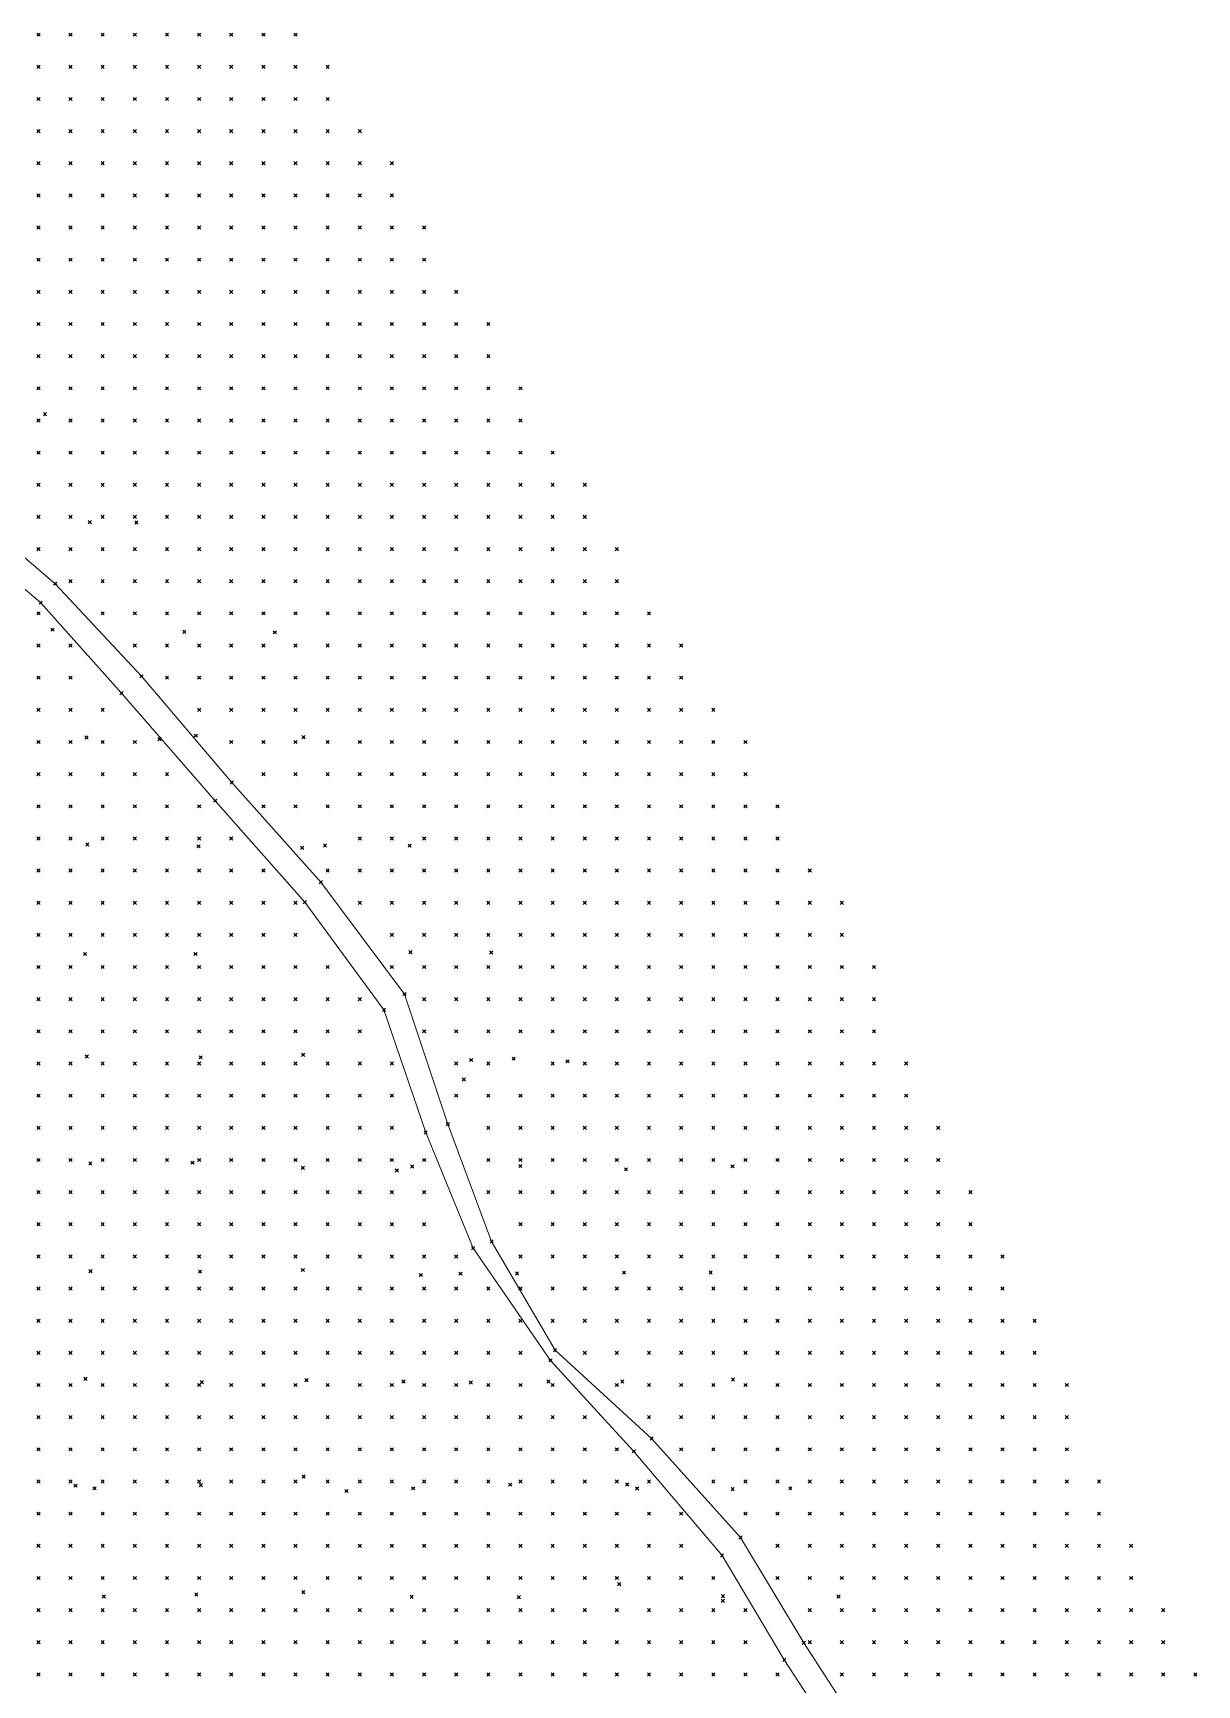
# Model space of a CAD drawing. Header units: metres. Extents: x 441556 to 446409, y 432338 to 461058.
# Drawn here: x 445937.3 to 446046, y 438901.8 to 439055.9 of the extents above; entities that cross this region are included whole.
import ezdxf

# ---------------------------------------------------------------- set-up
doc = ezdxf.new("R2010")
doc.units = ezdxf.units.M
doc.header["$MEASUREMENT"] = 0
doc.header["$PDMODE"] = 35
doc.header["$PDSIZE"] = 0.15
for name, color, linetype, lineweight in [('DTM-BRE-RevN_GRP_DRUM PAMANT', 2, 'Continuous', 0), ('DTM-BRE-RevN_GRP_DRUM PIATRA', 2, 'Continuous', 0), ('DTM-NOK-RevN_LIDAR_co_lidar', 91, 'Continuous', 0), ('DTM-NOK-RevN_RTK', 32, 'Continuous', 0)]:
    doc.layers.add(name, color=color, linetype=linetype, lineweight=lineweight)

msp = doc.modelspace()

# ---------------------------------------------------------------- linework, layer by layer
at = {"layer": 'DTM-BRE-RevN_GRP_DRUM PAMANT'}
for p, q in [((445929.163, 439010.362, 330.251), (445938.054, 439002.802, 330.981)), ((445938.054, 439002.802, 330.981), (445945.599, 438994.353, 332.348)), ((445945.599, 438994.353, 332.348), (445954.344, 438984.327, 333.714)), ((445954.344, 438984.327, 333.714), (445962.711, 438974.865, 334.412)), ((445962.711, 438974.865, 334.412), (445970.097, 438964.819, 334.899)), ((445970.097, 438964.819, 334.899), (445973.991, 438953.377, 336.101)), ((445973.991, 438953.377, 336.101), (445978.427, 438942.581, 337.56)), ((445978.427, 438942.581, 337.56), (445985.633, 438932.118, 338.763)), ((445985.633, 438932.118, 338.763), (445993.411, 438923.626, 339.85)), ((445993.411, 438923.626, 339.85), (446001.646, 438913.917, 341.263)), ((446001.646, 438913.917, 341.263), (446007.463, 438904.178, 342.673)), ((446007.463, 438904.178, 342.673), (446014.546, 438893.347, 344.209))]:
    msp.add_line(p, q, dxfattribs=at)
at = {"layer": 'DTM-BRE-RevN_GRP_DRUM PIATRA'}
for p, q in [((445939.417, 439004.57, 331.053), (445930.172, 439012.451, 330.234)), ((445947.465, 438995.927, 332.564), (445939.417, 439004.57, 331.053)), ((445955.89, 438986.032, 333.787), (445947.465, 438995.927, 332.564)), ((445964.213, 438976.725, 334.618), (445955.89, 438986.032, 333.787)), ((445972.02, 438966.29, 335.037), (445964.213, 438976.725, 334.618)), ((445976.059, 438954.158, 336.09), (445972.02, 438966.29, 335.037)), ((445980.148, 438943.198, 337.67), (445976.059, 438954.158, 336.09)), ((445986.06, 438933.058, 338.979), (445980.148, 438943.198, 337.67)), ((445995.076, 438924.834, 339.872), (445986.06, 438933.058, 338.979)), ((446003.382, 438915.587, 341.248), (445995.076, 438924.834, 339.872)), ((446009.286, 438905.769, 342.631), (446003.382, 438915.587, 341.248)), ((446016.272, 438894.999, 344.352), (446009.286, 438905.769, 342.631))]:
    msp.add_line(p, q, dxfattribs=at)
at = {"layer": 'DTM-NOK-RevN_LIDAR_co_lidar'}
for p in [(445937.848, 439055.787, 350.677), (445940.847, 439055.787, 350.52), (445943.847, 439055.787, 353.602), (445946.846, 439055.787, 356.461), (445949.845, 439055.787, 357.844), (445952.845, 439055.787, 359.184), (445955.844, 439055.787, 361.098), (445958.844, 439055.787, 364.549), (445961.843, 439055.787, 368.877), (445937.848, 439052.788, 349.318), (445940.847, 439052.788, 350.493), (445943.847, 439052.788, 352.332), (445946.846, 439052.788, 354.223), (445949.845, 439052.788, 356.071), (445952.845, 439052.788, 357.46), (445955.844, 439052.788, 359.592), (445958.844, 439052.788, 361.926), (445961.843, 439052.788, 364.536), (445964.842, 439052.788, 371.621), (445937.848, 439049.789, 346.25), (445940.847, 439049.789, 349.673), (445943.847, 439049.789, 351.783), (445946.846, 439049.789, 352.831), (445949.845, 439049.789, 353.648), (445952.845, 439049.789, 354.74), (445955.844, 439049.789, 356.399), (445958.844, 439049.789, 357.853), (445961.843, 439049.789, 358.088), (445964.842, 439049.789, 364.149), (445937.848, 439046.789, 341.417), (445940.847, 439046.789, 344.239), (445943.847, 439046.789, 347.254), (445946.846, 439046.789, 350.84), (445949.845, 439046.789, 351.144), (445952.845, 439046.789, 354.007), (445955.844, 439046.789, 356.633), (445958.844, 439046.789, 355.737), (445961.843, 439046.789, 354.859), (445964.842, 439046.789, 360.363), (445967.842, 439046.789, 371.213), (445937.848, 439043.79, 340.275), (445940.847, 439043.79, 340.757), (445943.847, 439043.79, 341.68), (445946.846, 439043.79, 345.167), (445949.845, 439043.79, 346.862), (445952.845, 439043.79, 350.734), (445955.844, 439043.79, 352.413), (445958.844, 439043.79, 352.436), (445961.843, 439043.79, 353.152), (445964.842, 439043.79, 358.786), (445967.842, 439043.79, 368.622), (445970.841, 439043.79, 369.802), (445937.848, 439040.791, 339.925), (445940.847, 439040.791, 339.783), (445943.847, 439040.791, 339.8), (445946.846, 439040.791, 341.174), (445949.845, 439040.791, 342.316), (445952.845, 439040.791, 345.463), (445955.844, 439040.791, 346.385), (445958.844, 439040.791, 348.609), (445961.843, 439040.791, 349.261), (445964.842, 439040.791, 353.96), (445967.842, 439040.791, 360.673), (445970.841, 439040.791, 363.043), (445937.848, 439037.791, 339.941), (445940.847, 439037.791, 339.53), (445943.847, 439037.791, 339.437), (445946.846, 439037.791, 339.85), (445949.845, 439037.791, 341.279), (445952.845, 439037.791, 344.595), (445955.844, 439037.791, 345.962), (445958.844, 439037.791, 346.557), (445961.843, 439037.791, 348.254), (445964.842, 439037.791, 350.889), (445967.842, 439037.791, 354.604), (445970.841, 439037.791, 361.123), (445973.84, 439037.791, 364.733), (445937.848, 439034.792, 339.285), (445940.847, 439034.792, 339.152), (445943.847, 439034.792, 339.26), (445946.846, 439034.792, 339.732), (445949.845, 439034.792, 340.873), (445952.845, 439034.792, 343.786), (445955.844, 439034.792, 346.67), (445958.844, 439034.792, 349.783), (445961.843, 439034.792, 350.193), (445964.842, 439034.792, 350.69), (445967.842, 439034.792, 352.561), (445970.841, 439034.792, 356.011), (445973.84, 439034.792, 361.21), (445937.848, 439031.792, 338.774), (445940.847, 439031.792, 338.693), (445943.847, 439031.792, 339.158), (445946.846, 439031.792, 339.65), (445949.845, 439031.792, 340.619), (445952.845, 439031.792, 342.618), (445955.844, 439031.792, 346.195), (445958.844, 439031.792, 349.98), (445961.843, 439031.792, 351.603), (445964.842, 439031.792, 351.695), (445967.842, 439031.792, 352.035), (445970.841, 439031.792, 353.925), (445973.84, 439031.792, 356.329), (445976.84, 439031.792, 358.048), (445937.848, 439028.793, 337.677), (445940.847, 439028.793, 338.748), (445943.847, 439028.793, 339.371), (445946.846, 439028.793, 340.091), (445949.845, 439028.793, 340.634), (445952.845, 439028.793, 341.551), (445955.844, 439028.793, 345.023), (445958.844, 439028.793, 348.632), (445961.843, 439028.793, 350.804), (445964.842, 439028.793, 352.019), (445967.842, 439028.793, 353.106), (445970.841, 439028.793, 354.039), (445973.84, 439028.793, 354.897), (445976.84, 439028.793, 356.482), (445979.839, 439028.793, 357.036), (445937.848, 439025.794, 336.21), (445940.847, 439025.794, 337.599), (445943.847, 439025.794, 339.392), (445946.846, 439025.794, 340.412), (445949.845, 439025.794, 341.649), (445952.845, 439025.794, 340.987), (445955.844, 439025.794, 341.737), (445958.844, 439025.794, 344.939), (445961.843, 439025.794, 347.741), (445964.842, 439025.794, 350.656), (445967.842, 439025.794, 353.739), (445970.841, 439025.794, 355.286), (445973.84, 439025.794, 356.23), (445976.84, 439025.794, 356.695), (445979.839, 439025.794, 357.527), (445937.848, 439022.794, 334.835), (445940.847, 439022.794, 336.342), (445943.847, 439022.794, 337.92), (445946.846, 439022.794, 339.571), (445949.845, 439022.794, 340.899), (445952.845, 439022.794, 341.026), (445955.844, 439022.794, 341.195), (445958.844, 439022.794, 342.865), (445961.843, 439022.794, 345.323), (445964.842, 439022.794, 349.66), (445967.842, 439022.794, 354.383), (445970.841, 439022.794, 356.076), (445973.84, 439022.794, 356.745), (445976.84, 439022.794, 357.684), (445979.839, 439022.794, 357.923), (445982.838, 439022.794, 357.603), (445937.848, 439019.795, 333.573), (445940.847, 439019.795, 335.326), (445943.847, 439019.795, 337.182), (445946.846, 439019.795, 338.914), (445949.845, 439019.795, 340.304), (445952.845, 439019.795, 340.823), (445955.844, 439019.795, 341.046), (445958.844, 439019.795, 342.063), (445961.843, 439019.795, 343.728), (445964.842, 439019.795, 348.24), (445967.842, 439019.795, 353.511), (445970.841, 439019.795, 355.761), (445973.84, 439019.795, 356.463), (445976.84, 439019.795, 357.433), (445979.839, 439019.795, 357.698), (445982.838, 439019.795, 357.483), (445937.848, 439016.796, 332.746), (445940.847, 439016.796, 334.244), (445943.847, 439016.796, 336.588), (445946.846, 439016.796, 338.544), (445949.845, 439016.796, 340.045), (445952.845, 439016.796, 340.229), (445955.844, 439016.796, 341.379), (445958.844, 439016.796, 342.146), (445961.843, 439016.796, 343.552), (445964.842, 439016.796, 346.784), (445967.842, 439016.796, 351.794), (445970.841, 439016.796, 355.54), (445973.84, 439016.796, 356.094), (445976.84, 439016.796, 356.56), (445979.839, 439016.796, 357.175), (445982.838, 439016.796, 357.188), (445985.838, 439016.796, 358.243), (445937.848, 439013.796, 331.95), (445940.847, 439013.796, 333.17), (445943.847, 439013.796, 334.884), (445946.846, 439013.796, 337.885), (445949.845, 439013.796, 339.526), (445952.845, 439013.796, 340.05), (445955.844, 439013.796, 342.276), (445958.844, 439013.796, 343.629), (445961.843, 439013.796, 343.307), (445964.842, 439013.796, 346.171), (445967.842, 439013.796, 350.226), (445970.841, 439013.796, 354.157), (445973.84, 439013.796, 355.539), (445976.84, 439013.796, 356.073), (445979.839, 439013.796, 356.863), (445982.838, 439013.796, 356.958), (445985.838, 439013.796, 357.647), (445988.837, 439013.796, 362.183), (445937.848, 439010.797, 331.376), (445940.847, 439010.797, 332.603), (445943.847, 439010.797, 333.89), (445946.846, 439010.797, 336.237), (445949.845, 439010.797, 338.409), (445952.845, 439010.797, 339.834), (445955.844, 439010.797, 341.352), (445958.844, 439010.797, 342.816), (445961.843, 439010.797, 343.624), (445964.842, 439010.797, 345.378), (445967.842, 439010.797, 348.808), (445970.841, 439010.797, 351.387), (445973.84, 439010.797, 353.591), (445976.84, 439010.797, 355.979), (445979.839, 439010.797, 356.953), (445982.838, 439010.797, 356.703), (445985.838, 439010.797, 358.104), (445988.837, 439010.797, 360.854), (445937.848, 439007.797, 330.719), (445940.847, 439007.797, 331.757), (445943.847, 439007.797, 333.037), (445946.846, 439007.797, 334.696), (445949.845, 439007.797, 336.712), (445952.845, 439007.797, 338.896), (445955.844, 439007.797, 340.333), (445958.844, 439007.797, 341.946), (445961.843, 439007.797, 343.969), (445964.842, 439007.797, 345.813), (445967.842, 439007.797, 348.122), (445970.841, 439007.797, 349.403), (445973.84, 439007.797, 351.125), (445976.84, 439007.797, 354.613), (445979.839, 439007.797, 355.862), (445982.838, 439007.797, 356.133), (445985.838, 439007.797, 357.705), (445988.837, 439007.797, 360.801), (445991.837, 439007.797, 363.347), (445940.847, 439004.798, 331.178), (445943.847, 439004.798, 332.431), (445946.846, 439004.798, 333.844), (445949.845, 439004.798, 335.674), (445952.845, 439004.798, 337.737), (445955.844, 439004.798, 339.522), (445958.844, 439004.798, 341.553), (445961.843, 439004.798, 342.908), (445964.842, 439004.798, 345.574), (445967.842, 439004.798, 348.265), (445970.841, 439004.798, 348.906), (445973.84, 439004.798, 350.341), (445976.84, 439004.798, 353.626), (445979.839, 439004.798, 355.493), (445982.838, 439004.798, 355.816), (445985.838, 439004.798, 357.185), (445988.837, 439004.798, 360.244), (445991.837, 439004.798, 363.298), (445937.848, 439001.799, 330.54), (445943.847, 439001.799, 331.777), (445946.846, 439001.799, 333.048), (445949.845, 439001.799, 334.841), (445952.845, 439001.799, 336.537), (445955.844, 439001.799, 338.46), (445958.844, 439001.799, 340.418), (445961.843, 439001.799, 341.862), (445964.842, 439001.799, 343.837), (445967.842, 439001.799, 346.365), (445970.841, 439001.799, 347.473), (445973.84, 439001.799, 348.9), (445976.84, 439001.799, 353.344), (445979.839, 439001.799, 354.969), (445982.838, 439001.799, 355.027), (445985.838, 439001.799, 356.017), (445988.837, 439001.799, 359.322), (445991.837, 439001.799, 362.111), (445994.836, 439001.799, 364.451), (445937.848, 438998.799, 330.116), (445940.847, 438998.799, 330.716), (445946.846, 438998.799, 332.34), (445949.845, 438998.799, 334.113), (445952.845, 438998.799, 335.921), (445955.844, 438998.799, 337.537), (445958.844, 438998.799, 339.324), (445961.843, 438998.799, 341.22), (445964.842, 438998.799, 342.942), (445967.842, 438998.799, 344.205), (445970.841, 438998.799, 345.58), (445973.84, 438998.799, 346.246), (445976.84, 438998.799, 350.569), (445979.839, 438998.799, 353.399), (445982.838, 438998.799, 354.377), (445985.838, 438998.799, 355.889), (445988.837, 438998.799, 358.153), (445991.837, 438998.799, 360.913), (445994.836, 438998.799, 362.86), (445997.835, 438998.799, 364.802), (445937.848, 438995.8, 329.529), (445940.847, 438995.8, 330.228), (445949.845, 438995.8, 333.262), (445952.845, 438995.8, 335.229), (445955.844, 438995.8, 336.571), (445958.844, 438995.8, 338.21), (445961.843, 438995.8, 339.954), (445964.842, 438995.8, 341.605), (445967.842, 438995.8, 343.285), (445970.841, 438995.8, 345.178), (445973.84, 438995.8, 345.722), (445976.84, 438995.8, 347.563), (445979.839, 438995.8, 351.022), (445982.838, 438995.8, 354.061), (445985.838, 438995.8, 354.925), (445988.837, 438995.8, 356.816), (445991.837, 438995.8, 359.439), (445994.836, 438995.8, 361.822), (445997.835, 438995.8, 364.31), (445937.848, 438992.801, 329.42), (445940.847, 438992.801, 330.12), (445943.847, 438992.801, 331.064), (445952.845, 438992.801, 333.798), (445955.844, 438992.801, 335.376), (445958.844, 438992.801, 337.081), (445961.843, 438992.801, 338.704), (445964.842, 438992.801, 340.278), (445967.842, 438992.801, 342.512), (445970.841, 438992.801, 344.148), (445973.84, 438992.801, 345.391), (445976.84, 438992.801, 347.796), (445979.839, 438992.801, 348.926), (445982.838, 438992.801, 351.746), (445985.838, 438992.801, 353.351), (445988.837, 438992.801, 355.845), (445991.837, 438992.801, 358.532), (445994.836, 438992.801, 361.215), (445997.835, 438992.801, 363.35), (446000.835, 438992.801, 366.733), (445937.848, 438989.801, 329.5), (445940.847, 438989.801, 329.984), (445943.847, 438989.801, 330.558), (445946.846, 438989.801, 331.242), (445955.844, 438989.801, 334.504), (445958.844, 438989.801, 336.098), (445961.843, 438989.801, 337.673), (445964.842, 438989.801, 339.045), (445967.842, 438989.801, 340.797), (445970.841, 438989.801, 342.271), (445973.84, 438989.801, 344.396), (445976.84, 438989.801, 346.706), (445979.839, 438989.801, 347.994), (445982.838, 438989.801, 350.674), (445985.838, 438989.801, 352.492), (445988.837, 438989.801, 354.888), (445991.837, 438989.801, 358.764), (445994.836, 438989.801, 361.239), (445997.835, 438989.801, 362.294), (446000.835, 438989.801, 365.237), (446003.834, 438989.801, 367.991), (445937.848, 438986.802, 329.654), (445940.847, 438986.802, 329.957), (445943.847, 438986.802, 330.428), (445946.846, 438986.802, 330.815), (445949.845, 438986.802, 331.608), (445958.844, 438986.802, 335.046), (445961.843, 438986.802, 336.677), (445964.842, 438986.802, 338.149), (445967.842, 438986.802, 339.321), (445970.841, 438986.802, 341.39), (445973.84, 438986.802, 343.177), (445976.84, 438986.802, 344.83), (445979.839, 438986.802, 346.714), (445982.838, 438986.802, 348.167), (445985.838, 438986.802, 351.136), (445988.837, 438986.802, 354.731), (445991.837, 438986.802, 358.421), (445994.836, 438986.802, 361.436), (445997.835, 438986.802, 362.895), (446000.835, 438986.802, 364.672), (446003.834, 438986.802, 366.671), (445937.848, 438983.802, 329.844), (445940.847, 438983.802, 330.103), (445943.847, 438983.802, 330.437), (445946.846, 438983.802, 330.891), (445949.845, 438983.802, 331.427), (445952.845, 438983.802, 332.999), (445958.844, 438983.802, 334.259), (445961.843, 438983.802, 335.523), (445964.842, 438983.802, 336.814), (445967.842, 438983.802, 338.014), (445970.841, 438983.802, 340.143), (445973.84, 438983.802, 341.442), (445976.84, 438983.802, 342.971), (445979.839, 438983.802, 345.392), (445982.838, 438983.802, 346.906), (445985.838, 438983.802, 348.783), (445988.837, 438983.802, 352.549), (445991.837, 438983.802, 357.135), (445994.836, 438983.802, 360.89), (445997.835, 438983.802, 362.586), (446000.835, 438983.802, 363.745), (446003.834, 438983.802, 365.074), (446006.833, 438983.802, 367.754), (445937.848, 438980.803, 330.011), (445940.847, 438980.803, 330.349), (445943.847, 438980.803, 330.568), (445946.846, 438980.803, 330.985), (445949.845, 438980.803, 331.566), (445952.845, 438980.803, 332.299), (445955.844, 438980.803, 333.458), (445967.842, 438980.803, 336.994), (445970.841, 438980.803, 338.846), (445973.84, 438980.803, 340.305), (445976.84, 438980.803, 341.088), (445979.839, 438980.803, 342.324), (445982.838, 438980.803, 344.142), (445985.838, 438980.803, 344.817), (445988.837, 438980.803, 346.81), (445991.837, 438980.803, 352.069), (445994.836, 438980.803, 358.698), (445997.835, 438980.803, 361.47), (446000.835, 438980.803, 362.149), (446003.834, 438980.803, 363.4), (446006.833, 438980.803, 365.389), (445937.848, 438977.804, 330.272), (445940.847, 438977.804, 330.595), (445943.847, 438977.804, 330.855), (445946.846, 438977.804, 331.14), (445949.845, 438977.804, 331.569), (445952.845, 438977.804, 332.134), (445955.844, 438977.804, 332.951), (445958.844, 438977.804, 334.088), (445964.842, 438977.804, 334.766), (445967.842, 438977.804, 335.915), (445970.841, 438977.804, 337.512), (445973.84, 438977.804, 339.038), (445976.84, 438977.804, 339.984), (445979.839, 438977.804, 341.256), (445982.838, 438977.804, 342.67), (445985.838, 438977.804, 342.885), (445988.837, 438977.804, 343.464), (445991.837, 438977.804, 345.826), (445994.836, 438977.804, 354.086), (445997.835, 438977.804, 358.169), (446000.835, 438977.804, 360.59), (446003.834, 438977.804, 361.823), (446006.833, 438977.804, 364.22), (446009.833, 438977.804, 366.552), (445937.848, 438974.804, 330.503), (445940.847, 438974.804, 330.797), (445943.847, 438974.804, 331.071), (445946.846, 438974.804, 331.315), (445949.845, 438974.804, 331.65), (445952.845, 438974.804, 332.098), (445955.844, 438974.804, 332.49), (445958.844, 438974.804, 333.098), (445961.843, 438974.804, 333.814), (445967.842, 438974.804, 335.053), (445970.841, 438974.804, 336.292), (445973.84, 438974.804, 337.737), (445976.84, 438974.804, 339.316), (445979.839, 438974.804, 341.103), (445982.838, 438974.804, 342.483), (445985.838, 438974.804, 342.799), (445988.837, 438974.804, 343.546), (445991.837, 438974.804, 345.864), (445994.836, 438974.804, 351.482), (445997.835, 438974.804, 357.158), (446000.835, 438974.804, 358.751), (446003.834, 438974.804, 360.178), (446006.833, 438974.804, 362.533), (446009.833, 438974.804, 364.471), (446012.832, 438974.804, 366.704), (445937.848, 438971.805, 330.766), (445940.847, 438971.805, 331.011), (445943.847, 438971.805, 331.277), (445946.846, 438971.805, 331.459), (445949.845, 438971.805, 331.751), (445952.845, 438971.805, 332.092), (445955.844, 438971.805, 332.35), (445958.844, 438971.805, 332.651), (445961.843, 438971.805, 333.31), (445970.841, 438971.805, 335.211), (445973.84, 438971.805, 336.504), (445976.84, 438971.805, 338.042), (445979.839, 438971.805, 339.826), (445982.838, 438971.805, 341.733), (445985.838, 438971.805, 343.516), (445988.837, 438971.805, 344.118), (445991.837, 438971.805, 345.02), (445994.836, 438971.805, 350.025), (445997.835, 438971.805, 356.506), (446000.835, 438971.805, 358.243), (446003.834, 438971.805, 360.077), (446006.833, 438971.805, 361.618), (446009.833, 438971.805, 362.258), (446012.832, 438971.805, 364.816), (445937.848, 438968.806, 330.962), (445940.847, 438968.806, 331.194), (445943.847, 438968.806, 331.457), (445946.846, 438968.806, 331.685), (445949.845, 438968.806, 331.917), (445952.845, 438968.806, 332.101), (445955.844, 438968.806, 332.33), (445958.844, 438968.806, 332.348), (445961.843, 438968.806, 332.638), (445964.842, 438968.806, 333.476), (445970.841, 438968.806, 334.658), (445973.84, 438968.806, 335.543), (445976.84, 438968.806, 337.041), (445979.839, 438968.806, 338.578), (445982.838, 438968.806, 340.917), (445985.838, 438968.806, 342.574), (445988.837, 438968.806, 344.405), (445991.837, 438968.806, 345.339), (445994.836, 438968.806, 347.037), (445997.835, 438968.806, 355.95), (446000.835, 438968.806, 357.132), (446003.834, 438968.806, 358.63), (446006.833, 438968.806, 359.756), (446009.833, 438968.806, 360.336), (446012.832, 438968.806, 363.3), (446015.832, 438968.806, 365.207), (445937.848, 438965.806, 331.163), (445940.847, 438965.806, 331.383), (445943.847, 438965.806, 331.607), (445946.846, 438965.806, 331.889), (445949.845, 438965.806, 332.113), (445952.845, 438965.806, 332.272), (445955.844, 438965.806, 332.483), (445958.844, 438965.806, 332.649), (445961.843, 438965.806, 332.816), (445964.842, 438965.806, 333.237), (445967.842, 438965.806, 334.243), (445973.84, 438965.806, 335.151), (445976.84, 438965.806, 336.293), (445979.839, 438965.806, 337.904), (445982.838, 438965.806, 339.684), (445985.838, 438965.806, 341.441), (445988.837, 438965.806, 343.779), (445991.837, 438965.806, 345.937), (445994.836, 438965.806, 348.58), (445997.835, 438965.806, 354.47), (446000.835, 438965.806, 356.929), (446003.834, 438965.806, 357.305), (446006.833, 438965.806, 358.044), (446009.833, 438965.806, 360.234), (446012.832, 438965.806, 363.118), (446015.832, 438965.806, 365.008), (445937.848, 438962.807, 331.35), (445940.847, 438962.807, 331.55), (445943.847, 438962.807, 331.735), (445946.846, 438962.807, 331.978), (445949.845, 438962.807, 332.298), (445952.845, 438962.807, 332.448), (445955.844, 438962.807, 332.657), (445958.844, 438962.807, 332.815), (445961.843, 438962.807, 332.936), (445964.842, 438962.807, 333.247), (445967.842, 438962.807, 333.955), (445973.84, 438962.807, 335.079), (445976.84, 438962.807, 335.84), (445979.839, 438962.807, 337.239), (445982.838, 438962.807, 338.999), (445985.838, 438962.807, 340.633), (445988.837, 438962.807, 343.328), (445991.837, 438962.807, 347.821), (445994.836, 438962.807, 348.596), (445997.835, 438962.807, 352.709), (446000.835, 438962.807, 355.802), (446003.834, 438962.807, 357.053), (446006.833, 438962.807, 358.34), (446009.833, 438962.807, 359.561), (446012.832, 438962.807, 362.709), (446015.832, 438962.807, 365.152), (445937.848, 438959.808, 331.527), (445940.847, 438959.808, 331.766), (445943.847, 438959.808, 331.945), (445946.846, 438959.808, 332.174), (445949.845, 438959.808, 332.423), (445952.845, 438959.808, 332.645), (445955.844, 438959.808, 332.855), (445958.844, 438959.808, 333.073), (445961.843, 438959.808, 333.152), (445964.842, 438959.808, 333.421), (445967.842, 438959.808, 333.748), (445970.841, 438959.808, 334.635), (445976.84, 438959.808, 335.706), (445979.839, 438959.808, 336.898), (445985.838, 438959.808, 340.287), (445988.837, 438959.808, 342.395), (445991.837, 438959.808, 345.118), (445994.836, 438959.808, 346.2), (445997.835, 438959.808, 348.8), (446000.835, 438959.808, 351.6), (446003.834, 438959.808, 354.927), (446006.833, 438959.808, 357.629), (446009.833, 438959.808, 359.59), (446012.832, 438959.808, 361.839), (446015.832, 438959.808, 363.41), (446018.831, 438959.808, 365.038), (445937.848, 438956.808, 331.795), (445940.847, 438956.808, 331.941), (445943.847, 438956.808, 332.153), (445946.846, 438956.808, 332.445), (445949.845, 438956.808, 332.635), (445952.845, 438956.808, 332.836), (445955.844, 438956.808, 333.034), (445958.844, 438956.808, 333.306), (445961.843, 438956.808, 333.464), (445964.842, 438956.808, 333.689), (445967.842, 438956.808, 333.877), (445970.841, 438956.808, 335.074), (445976.84, 438956.808, 335.807), (445979.839, 438956.808, 336.882), (445982.838, 438956.808, 338.306), (445985.838, 438956.808, 340.071), (445988.837, 438956.808, 341.828), (445991.837, 438956.808, 343.772), (445994.836, 438956.808, 345.428), (445997.835, 438956.808, 347.203), (446000.835, 438956.808, 349.005), (446003.834, 438956.808, 350.331), (446006.833, 438956.808, 353.796), (446009.833, 438956.808, 357.407), (446012.832, 438956.808, 360.599), (446015.832, 438956.808, 361.431), (446018.831, 438956.808, 363.801), (445937.848, 438953.809, 331.861), (445940.847, 438953.809, 332.109), (445943.847, 438953.809, 332.321), (445946.846, 438953.809, 332.606), (445949.845, 438953.809, 332.83), (445952.845, 438953.809, 333.019), (445955.844, 438953.809, 333.189), (445958.844, 438953.809, 333.47), (445961.843, 438953.809, 333.763), (445964.842, 438953.809, 334.135), (445967.842, 438953.809, 334.548), (445970.841, 438953.809, 335.381), (445979.839, 438953.809, 337.037), (445982.838, 438953.809, 338.304), (445985.838, 438953.809, 339.979), (445988.837, 438953.809, 341.61), (445991.837, 438953.809, 343.309), (445994.836, 438953.809, 345.219), (445997.835, 438953.809, 347.237), (446000.835, 438953.809, 348.795), (446003.834, 438953.809, 349.427), (446006.833, 438953.809, 350.892), (446009.833, 438953.809, 352.324), (446012.832, 438953.809, 354.752), (446015.832, 438953.809, 357.85), (446018.831, 438953.809, 361.217), (446021.83, 438953.809, 363.647), (445937.848, 438950.809, 332.038), (445940.847, 438950.809, 332.263), (445943.847, 438950.809, 332.494), (445946.846, 438950.809, 332.785), (445949.845, 438950.809, 333.022), (445952.845, 438950.809, 333.253), (445955.844, 438950.809, 333.442), (445958.844, 438950.809, 333.665), (445961.843, 438950.809, 334.073), (445964.842, 438950.809, 334.504), (445967.842, 438950.809, 334.908), (445970.841, 438950.809, 335.435), (445973.84, 438950.809, 336.041), (445979.839, 438950.809, 337.396), (445982.838, 438950.809, 338.653), (445985.838, 438950.809, 340.008), (445988.837, 438950.809, 341.507), (445991.837, 438950.809, 343.109), (445994.836, 438950.809, 345.117), (445997.835, 438950.809, 346.825), (446000.835, 438950.809, 348.412), (446003.834, 438950.809, 349.74), (446006.833, 438950.809, 350.929), (446009.833, 438950.809, 351.056), (446012.832, 438950.809, 351.788), (446015.832, 438950.809, 355.048), (446018.831, 438950.809, 357.562), (446021.83, 438950.809, 362.062), (445937.848, 438947.81, 332.165), (445940.847, 438947.81, 332.395), (445943.847, 438947.81, 332.635), (445946.846, 438947.81, 332.873), (445949.845, 438947.81, 333.138), (445952.845, 438947.81, 333.412), (445955.844, 438947.81, 333.66), (445958.844, 438947.81, 333.867), (445961.843, 438947.81, 334.256), (445964.842, 438947.81, 334.747), (445967.842, 438947.81, 335.16), (445970.841, 438947.81, 335.604), (445973.84, 438947.81, 336.417), (445979.839, 438947.81, 337.783), (445982.838, 438947.81, 339.141), (445985.838, 438947.81, 340.414), (445988.837, 438947.81, 341.809), (445991.837, 438947.81, 343.205), (445994.836, 438947.81, 345.036), (445997.835, 438947.81, 346.531), (446000.835, 438947.81, 348.028), (446003.834, 438947.81, 349.918), (446006.833, 438947.81, 351.09), (446009.833, 438947.81, 351.339), (446012.832, 438947.81, 351.526), (446015.832, 438947.81, 353.67), (446018.831, 438947.81, 356.959), (446021.83, 438947.81, 360.576), (446024.83, 438947.81, 365.304), (445937.848, 438944.811, 332.299), (445940.847, 438944.811, 332.516), (445943.847, 438944.811, 332.743), (445946.846, 438944.811, 333.019), (445949.845, 438944.811, 333.301), (445952.845, 438944.811, 333.549), (445955.844, 438944.811, 333.856), (445958.844, 438944.811, 334.15), (445961.843, 438944.811, 334.401), (445964.842, 438944.811, 334.852), (445967.842, 438944.811, 335.353), (445970.841, 438944.811, 335.787), (445973.84, 438944.811, 336.581), (445982.838, 438944.811, 339.342), (445985.838, 438944.811, 340.601), (445988.837, 438944.811, 341.905), (445991.837, 438944.811, 343.251), (445994.836, 438944.811, 344.661), (445997.835, 438944.811, 346.095), (446000.835, 438944.811, 347.319), (446003.834, 438944.811, 348.687), (446006.833, 438944.811, 350.98), (446009.833, 438944.811, 352.952), (446012.832, 438944.811, 352.928), (446015.832, 438944.811, 354.295), (446018.831, 438944.811, 358.254), (446021.83, 438944.811, 360.351), (446024.83, 438944.811, 363.538), (445937.848, 438941.811, 332.433), (445940.847, 438941.811, 332.662), (445943.847, 438941.811, 332.913), (445946.846, 438941.811, 333.153), (445949.845, 438941.811, 333.439), (445952.845, 438941.811, 333.741), (445955.844, 438941.811, 334.099), (445958.844, 438941.811, 334.383), (445961.843, 438941.811, 334.641), (445964.842, 438941.811, 334.961), (445967.842, 438941.811, 335.337), (445970.841, 438941.811, 335.814), (445973.84, 438941.811, 336.432), (445976.84, 438941.811, 337.282), (445982.838, 438941.811, 339.351), (445985.838, 438941.811, 340.642), (445988.837, 438941.811, 341.986), (445991.837, 438941.811, 343.367), (445994.836, 438941.811, 344.502), (445997.835, 438941.811, 345.664), (446000.835, 438941.811, 346.852), (446003.834, 438941.811, 348.166), (446006.833, 438941.811, 350.174), (446009.833, 438941.811, 351.582), (446012.832, 438941.811, 351.806), (446015.832, 438941.811, 356.614), (446018.831, 438941.811, 361.733), (446021.83, 438941.811, 362.953), (446024.83, 438941.811, 363.682), (446027.829, 438941.811, 365.273), (445937.848, 438938.812, 332.561), (445940.847, 438938.812, 332.763), (445943.847, 438938.812, 333.046), (445946.846, 438938.812, 333.272), (445949.845, 438938.812, 333.513), (445952.845, 438938.812, 333.86), (445955.844, 438938.812, 334.267), (445958.844, 438938.812, 334.6), (445961.843, 438938.812, 334.865), (445964.842, 438938.812, 335.186), (445967.842, 438938.812, 335.415), (445970.841, 438938.812, 335.735), (445973.84, 438938.812, 336.286), (445976.84, 438938.812, 337.215), (445979.839, 438938.812, 337.727), (445982.838, 438938.812, 338.806), (445985.838, 438938.812, 340.461), (445988.837, 438938.812, 341.732), (445991.837, 438938.812, 342.92), (445994.836, 438938.812, 343.799), (445997.835, 438938.812, 344.468), (446000.835, 438938.812, 345.425), (446003.834, 438938.812, 346.294), (446006.833, 438938.812, 348.526), (446009.833, 438938.812, 349.94), (446012.832, 438938.812, 351.508), (446015.832, 438938.812, 355.55), (446018.831, 438938.812, 360.974), (446021.83, 438938.812, 363.685), (446024.83, 438938.812, 364.529), (446027.829, 438938.812, 365.381), (445937.848, 438935.813, 332.674), (445940.847, 438935.813, 332.872), (445943.847, 438935.813, 333.151), (445946.846, 438935.813, 333.395), (445949.845, 438935.813, 333.695), (445952.845, 438935.813, 334.071), (445955.844, 438935.813, 334.473), (445958.844, 438935.813, 334.828), (445961.843, 438935.813, 335.117), (445964.842, 438935.813, 335.396), (445967.842, 438935.813, 335.614), (445970.841, 438935.813, 336.051), (445973.84, 438935.813, 336.341), (445976.84, 438935.813, 337.059), (445979.839, 438935.813, 337.868), (445982.838, 438935.813, 338.252), (445985.838, 438935.813, 339.715), (445988.837, 438935.813, 340.894), (445991.837, 438935.813, 341.834), (445994.836, 438935.813, 342.69), (445997.835, 438935.813, 343.236), (446000.835, 438935.813, 344.443), (446003.834, 438935.813, 346.008), (446006.833, 438935.813, 347.827), (446009.833, 438935.813, 349.514), (446012.832, 438935.813, 351.703), (446015.832, 438935.813, 354.551), (446018.831, 438935.813, 359.648), (446021.83, 438935.813, 362.919), (446024.83, 438935.813, 364.415), (446027.829, 438935.813, 366.079), (446030.828, 438935.813, 367.101), (445937.848, 438932.813, 332.804), (445940.847, 438932.813, 332.992), (445943.847, 438932.813, 333.303), (445946.846, 438932.813, 333.545), (445949.845, 438932.813, 333.848), (445952.845, 438932.813, 334.248), (445955.844, 438932.813, 334.624), (445958.844, 438932.813, 334.966), (445961.843, 438932.813, 335.28), (445964.842, 438932.813, 335.547), (445967.842, 438932.813, 335.712), (445970.841, 438932.813, 336.313), (445973.84, 438932.813, 336.489), (445976.84, 438932.813, 336.75), (445979.839, 438932.813, 337.73), (445982.838, 438932.813, 338.281), (445988.837, 438932.813, 339.965), (445991.837, 438932.813, 340.878), (445994.836, 438932.813, 341.483), (445997.835, 438932.813, 341.95), (446000.835, 438932.813, 343.18), (446003.834, 438932.813, 345.506), (446006.833, 438932.813, 347.474), (446009.833, 438932.813, 349.248), (446012.832, 438932.813, 352.447), (446015.832, 438932.813, 354.517), (446018.831, 438932.813, 357.129), (446021.83, 438932.813, 361.848), (446024.83, 438932.813, 365.277), (446027.829, 438932.813, 367.119), (446030.828, 438932.813, 368.218), (445937.848, 438929.814, 332.96), (445940.847, 438929.814, 333.139), (445943.847, 438929.814, 333.418), (445946.846, 438929.814, 333.691), (445949.845, 438929.814, 333.94), (445952.845, 438929.814, 334.383), (445955.844, 438929.814, 334.765), (445958.844, 438929.814, 335.137), (445961.843, 438929.814, 335.446), (445964.842, 438929.814, 335.778), (445967.842, 438929.814, 336.154), (445970.841, 438929.814, 336.508), (445973.84, 438929.814, 336.719), (445976.84, 438929.814, 336.956), (445979.839, 438929.814, 337.443), (445982.838, 438929.814, 338.328), (445985.838, 438929.814, 338.683), (445991.837, 438929.814, 339.964), (445994.836, 438929.814, 340.55), (445997.835, 438929.814, 341.13), (446000.835, 438929.814, 342.089), (446003.834, 438929.814, 343.547), (446006.833, 438929.814, 347.112), (446009.833, 438929.814, 348.39), (446012.832, 438929.814, 350.609), (446015.832, 438929.814, 353.567), (446018.831, 438929.814, 356.947), (446021.83, 438929.814, 360.639), (446024.83, 438929.814, 364.293), (446027.829, 438929.814, 367.285), (446030.828, 438929.814, 370.48), (446033.828, 438929.814, 373.14), (445937.848, 438926.814, 332.971), (445940.847, 438926.814, 333.275), (445943.847, 438926.814, 333.552), (445946.846, 438926.814, 333.855), (445949.845, 438926.814, 334.136), (445952.845, 438926.814, 334.459), (445955.844, 438926.814, 334.862), (445958.844, 438926.814, 335.264), (445961.843, 438926.814, 335.589), (445964.842, 438926.814, 335.929), (445967.842, 438926.814, 336.29), (445970.841, 438926.814, 336.642), (445973.84, 438926.814, 336.922), (445976.84, 438926.814, 337.169), (445979.839, 438926.814, 337.468), (445982.838, 438926.814, 337.92), (445985.838, 438926.814, 338.691), (445988.837, 438926.814, 338.965), (445994.836, 438926.814, 339.745), (445997.835, 438926.814, 340.436), (446000.835, 438926.814, 341.4), (446003.834, 438926.814, 342.86), (446006.833, 438926.814, 345.189), (446009.833, 438926.814, 347.494), (446012.832, 438926.814, 350.421), (446015.832, 438926.814, 353.393), (446018.831, 438926.814, 356.837), (446021.83, 438926.814, 360.212), (446024.83, 438926.814, 363.798), (446027.829, 438926.814, 366.884), (446030.828, 438926.814, 371.247), (446033.828, 438926.814, 373.123), (445937.848, 438923.815, 331.186), (445940.847, 438923.815, 333.42), (445943.847, 438923.815, 333.718), (445946.846, 438923.815, 333.979), (445949.845, 438923.815, 334.264), (445952.845, 438923.815, 334.569), (445955.844, 438923.815, 334.947), (445958.844, 438923.815, 335.347), (445961.843, 438923.815, 335.716), (445964.842, 438923.815, 336.029), (445967.842, 438923.815, 336.451), (445970.841, 438923.815, 336.849), (445973.84, 438923.815, 337.081), (445976.84, 438923.815, 337.478), (445979.839, 438923.815, 337.729), (445982.838, 438923.815, 337.938), (445985.838, 438923.815, 338.226), (445988.837, 438923.815, 338.733), (445991.837, 438923.815, 339.252), (445997.835, 438923.815, 339.967), (446000.835, 438923.815, 340.896), (446003.834, 438923.815, 342.279), (446006.833, 438923.815, 343.746), (446009.833, 438923.815, 346.791), (446012.832, 438923.815, 348.265), (446015.832, 438923.815, 352.163), (446018.831, 438923.815, 356.369), (446021.83, 438923.815, 359.937), (446024.83, 438923.815, 361.25), (446027.829, 438923.815, 364.458), (446030.828, 438923.815, 369.084), (446033.828, 438923.815, 372.43), (445937.848, 438920.816, 330.549), (445940.847, 438920.816, 333.377), (445943.847, 438920.816, 333.875), (445946.846, 438920.816, 334.159), (445949.845, 438920.816, 334.458), (445952.845, 438920.816, 334.804), (445955.844, 438920.816, 335.149), (445958.844, 438920.816, 335.493), (445961.843, 438920.816, 335.852), (445964.842, 438920.816, 336.267), (445967.842, 438920.816, 336.598), (445970.841, 438920.816, 336.936), (445973.84, 438920.816, 337.288), (445976.84, 438920.816, 337.589), (445979.839, 438920.816, 337.871), (445982.838, 438920.816, 338.057), (445985.838, 438920.816, 338.299), (445988.837, 438920.816, 338.548), (445991.837, 438920.816, 338.987), (445994.836, 438920.816, 339.485), (446000.835, 438920.816, 340.57), (446003.834, 438920.816, 341.754), (446006.833, 438920.816, 343.297), (446009.833, 438920.816, 345.141), (446012.832, 438920.816, 346.971), (446015.832, 438920.816, 350.225), (446018.831, 438920.816, 353.81), (446021.83, 438920.816, 356.755), (446024.83, 438920.816, 359.209), (446027.829, 438920.816, 362.365), (446030.828, 438920.816, 367.057), (446033.828, 438920.816, 370.594), (446036.827, 438920.816, 373.897), (445937.848, 438917.816, 329.992), (445940.847, 438917.816, 332.807), (445943.847, 438917.816, 334.105), (445946.846, 438917.816, 334.363), (445949.845, 438917.816, 334.672), (445952.845, 438917.816, 334.974), (445955.844, 438917.816, 335.323), (445958.844, 438917.816, 335.699), (445961.843, 438917.816, 335.988), (445964.842, 438917.816, 336.426), (445967.842, 438917.816, 336.641), (445970.841, 438917.816, 336.951), (445973.84, 438917.816, 337.231), (445976.84, 438917.816, 337.642), (445979.839, 438917.816, 337.952), (445982.838, 438917.816, 338.135), (445985.838, 438917.816, 338.32), (445988.837, 438917.816, 338.54), (445991.837, 438917.816, 338.803), (445994.836, 438917.816, 339.528), (445997.835, 438917.816, 340.247), (446003.834, 438917.816, 341.324), (446006.833, 438917.816, 342.937), (446009.833, 438917.816, 344.873), (446012.832, 438917.816, 347.048), (446015.832, 438917.816, 349.396), (446018.831, 438917.816, 352.586), (446021.83, 438917.816, 355.659), (446024.83, 438917.816, 358.529), (446027.829, 438917.816, 361.058), (446030.828, 438917.816, 365.072), (446033.828, 438917.816, 369.16), (446036.827, 438917.816, 372.974), (445937.848, 438914.817, 329.083), (445940.847, 438914.817, 334.039), (445943.847, 438914.817, 334.492), (445946.846, 438914.817, 334.678), (445949.845, 438914.817, 334.897), (445952.845, 438914.817, 335.148), (445955.844, 438914.817, 335.447), (445958.844, 438914.817, 335.784), (445961.843, 438914.817, 336.098), (445964.842, 438914.817, 336.37), (445967.842, 438914.817, 336.717), (445970.841, 438914.817, 337.03), (445973.84, 438914.817, 337.259), (445976.84, 438914.817, 337.626), (445979.839, 438914.817, 338.009), (445982.838, 438914.817, 338.131), (445985.838, 438914.817, 338.427), (445988.837, 438914.817, 338.684), (445991.837, 438914.817, 338.935), (445994.836, 438914.817, 339.392), (445997.835, 438914.817, 340.085), (446006.833, 438914.817, 342.516), (446009.833, 438914.817, 344.797), (446012.832, 438914.817, 347.167), (446015.832, 438914.817, 348.861), (446018.831, 438914.817, 351.124), (446021.83, 438914.817, 353.909), (446024.83, 438914.817, 357.317), (446027.829, 438914.817, 360.638), (446030.828, 438914.817, 363.853), (446033.828, 438914.817, 366.769), (446036.827, 438914.817, 369.728), (446039.827, 438914.817, 371.555), (445937.848, 438911.818, 329.996), (445940.847, 438911.818, 333.097), (445943.847, 438911.818, 334.64), (445946.846, 438911.818, 334.876), (445949.845, 438911.818, 335.07), (445952.845, 438911.818, 335.253), (445955.844, 438911.818, 335.494), (445958.844, 438911.818, 335.815), (445961.843, 438911.818, 336.146), (445964.842, 438911.818, 336.435), (445967.842, 438911.818, 336.839), (445970.841, 438911.818, 337.149), (445973.84, 438911.818, 337.368), (445976.84, 438911.818, 337.67), (445979.839, 438911.818, 338.068), (445982.838, 438911.818, 338.465), (445985.838, 438911.818, 338.731), (445988.837, 438911.818, 338.933), (445991.837, 438911.818, 339.162), (445994.836, 438911.818, 339.443), (445997.835, 438911.818, 340.067), (446000.835, 438911.818, 340.677), (446006.833, 438911.818, 341.845), (446009.833, 438911.818, 343.557), (446012.832, 438911.818, 345.431), (446015.832, 438911.818, 348.295), (446018.831, 438911.818, 350.365), (446021.83, 438911.818, 354.288), (446024.83, 438911.818, 357.764), (446027.829, 438911.818, 358.67), (446030.828, 438911.818, 361.883), (446033.828, 438911.818, 364.625), (446036.827, 438911.818, 368.087), (446039.827, 438911.818, 370.294), (445937.848, 438908.818, 328.497), (445940.847, 438908.818, 331.888), (445943.847, 438908.818, 334.216), (445946.846, 438908.818, 334.976), (445949.845, 438908.818, 335.147), (445952.845, 438908.818, 335.343), (445955.844, 438908.818, 335.591), (445958.844, 438908.818, 335.903), (445961.843, 438908.818, 336.246), (445964.842, 438908.818, 336.587), (445967.842, 438908.818, 337.007), (445970.841, 438908.818, 337.363), (445973.84, 438908.818, 337.633), (445976.84, 438908.818, 337.898), (445979.839, 438908.818, 338.301), (445982.838, 438908.818, 338.739), (445985.838, 438908.818, 339.006), (445988.837, 438908.818, 339.247), (445991.837, 438908.818, 339.489), (445994.836, 438908.818, 339.752), (445997.835, 438908.818, 340.244), (446000.835, 438908.818, 340.793), (446003.834, 438908.818, 341.422), (446009.833, 438908.818, 343.166), (446012.832, 438908.818, 345.09), (446015.832, 438908.818, 347.85), (446018.831, 438908.818, 349.701), (446021.83, 438908.818, 354.641), (446024.83, 438908.818, 357.448), (446027.829, 438908.818, 359.853), (446030.828, 438908.818, 361.652), (446033.828, 438908.818, 364.154), (446036.827, 438908.818, 366.612), (446039.827, 438908.818, 368.131), (446042.826, 438908.818, 371.191), (445937.848, 438905.819, 327.894), (445940.847, 438905.819, 330.248), (445943.847, 438905.819, 333.754), (445946.846, 438905.819, 335.107), (445949.845, 438905.819, 335.299), (445952.845, 438905.819, 335.525), (445955.844, 438905.819, 335.788), (445958.844, 438905.819, 336.048), (445961.843, 438905.819, 336.434), (445964.842, 438905.819, 336.771), (445967.842, 438905.819, 337.178), (445970.841, 438905.819, 337.591), (445973.84, 438905.819, 337.867), (445976.84, 438905.819, 338.104), (445979.839, 438905.819, 338.501), (445982.838, 438905.819, 338.995), (445985.838, 438905.819, 339.289), (445988.837, 438905.819, 339.519), (445991.837, 438905.819, 339.779), (445994.836, 438905.819, 340.04), (445997.835, 438905.819, 340.409), (446000.835, 438905.819, 340.957), (446003.834, 438905.819, 341.454), (446009.833, 438905.819, 342.624), (446012.832, 438905.819, 344.03), (446015.832, 438905.819, 345.598), (446018.831, 438905.819, 347.294), (446021.83, 438905.819, 353.165), (446024.83, 438905.819, 357.965), (446027.829, 438905.819, 359.865), (446030.828, 438905.819, 361.099), (446033.828, 438905.819, 363.306), (446036.827, 438905.819, 365.487), (446039.827, 438905.819, 366.523), (446042.826, 438905.819, 369.559), (445937.848, 438902.819, 327.171), (445940.847, 438902.819, 329.851), (445943.847, 438902.819, 333.117), (445946.846, 438902.819, 335.035), (445949.845, 438902.819, 335.543), (445952.845, 438902.819, 335.735), (445955.844, 438902.819, 335.966), (445958.844, 438902.819, 336.23), (445961.843, 438902.819, 336.626), (445964.842, 438902.819, 336.986), (445967.842, 438902.819, 337.387), (445970.841, 438902.819, 337.836), (445973.84, 438902.819, 338.092), (445976.84, 438902.819, 338.38), (445979.839, 438902.819, 338.742), (445982.838, 438902.819, 339.129), (445985.838, 438902.819, 339.487), (445988.837, 438902.819, 339.728), (445991.837, 438902.819, 339.997), (445994.836, 438902.819, 340.223), (445997.835, 438902.819, 340.553), (446000.835, 438902.819, 341.093), (446003.834, 438902.819, 341.591), (446006.833, 438902.819, 342.155), (446012.832, 438902.819, 343.512), (446015.832, 438902.819, 344.813), (446018.831, 438902.819, 345.756), (446021.83, 438902.819, 349.571), (446024.83, 438902.819, 355.548), (446027.829, 438902.819, 359.679), (446030.828, 438902.819, 360.803), (446033.828, 438902.819, 362.294), (446036.827, 438902.819, 363.184), (446039.827, 438902.819, 364.454), (446042.826, 438902.819, 366.953), (446045.825, 438902.819, 368.447)]:
    msp.add_point(p, dxfattribs=at)
at = {"layer": 'DTM-NOK-RevN_RTK'}
for p in [(445938.462, 439020.389, 334.512), (445942.638, 439010.307, 333.519), (445946.984, 439010.27, 335.892), (445939.417, 439004.57, 331.053), (445938.054, 439002.802, 330.981), (445939.154, 439000.283, 330.984), (445951.469, 439000.078, 335.632), (445959.908, 439000.036, 340.972), (445947.465, 438995.927, 332.564), (445945.599, 438994.353, 332.348), (445952.543, 438990.396, 333.32), (445962.59, 438990.248, 338.805), (445942.34, 438990.214, 330.64), (445949.143, 438990.069, 332.899), (445955.89, 438986.032, 333.787), (445954.344, 438984.327, 333.714), (445942.412, 438980.24, 330.744), (445952.792, 438980.065, 332.463), (445962.456, 438979.93, 334.849), (445964.596, 438980.146, 335.929), (445972.499, 438980.133, 339.705), (445964.213, 438976.725, 334.618), (445962.711, 438974.865, 334.412), (445972.572, 438970.189, 335.956), (445942.193, 438970.019, 331.472), (445952.503, 438970.02, 332.365), (445980.108, 438970.165, 339.955), (445972.02, 438966.29, 335.037), (445970.097, 438964.819, 334.899), (445942.357, 438960.468, 332.006), (445952.988, 438960.388, 332.807), (445962.55, 438960.625, 333.403), (445978.23, 438960.135, 336.362), (445982.207, 438960.259, 338.708), (445987.22, 438960.015, 341.698), (445977.543, 438958.318, 336.777), (445973.991, 438953.377, 336.101), (445976.059, 438954.158, 336.09), (445942.692, 438950.483, 332.744), (445952.236, 438950.561, 333.462), (445972.734, 438950.2, 336.185), (445982.82, 438950.244, 339.044), (446002.625, 438950.217, 349.967), (445962.53, 438950.073, 334.456), (445971.307, 438949.835, 335.707), (445992.683, 438949.94, 344.091), (445978.427, 438942.581, 337.56), (445980.148, 438943.198, 337.67), (445942.714, 438940.446, 333.07), (445952.929, 438940.392, 334.004), (445962.52, 438940.544, 335.015), (445973.545, 438940.076, 336.518), (445977.241, 438940.199, 337.768), (445982.518, 438940.228, 339.499), (445992.5, 438940.3, 344.084), (446000.584, 438940.322, 346.546), (445985.633, 438932.118, 338.763), (445986.06, 438933.058, 338.979), (445942.235, 438930.399, 333.41), (445962.862, 438930.26, 335.704), (445971.929, 438930.134, 336.698), (445985.447, 438930.134, 338.865), (445992.343, 438930.146, 340.637), (446002.677, 438930.328, 343.781), (445953.098, 438930.082, 334.587), (445978.199, 438930.05, 337.384), (445995.076, 438924.834, 339.872), (445993.411, 438923.626, 339.85), (445962.6, 438921.273, 336.102), (445941.306, 438920.423, 333.659), (445943.089, 438920.18, 334.108), (445953.006, 438920.466, 334.965), (445966.592, 438919.927, 336.64), (445972.819, 438920.183, 337.331), (445981.877, 438920.525, 338.308), (445992.785, 438920.539, 339.291), (445993.721, 438920.17, 339.398), (446002.636, 438920.104, 341.627), (446008.022, 438920.175, 344.566), (446003.382, 438915.587, 341.248), (446001.646, 438913.917, 341.263), (445943.951, 438910.085, 334.755), (445952.584, 438910.264, 335.452), (445962.571, 438910.488, 336.458), (445992.053, 438911.246, 339.402), (446001.74, 438910.115, 341.238), (446012.518, 438910.089, 345.607), (445972.684, 438910.057, 337.631), (445982.675, 438910.022, 338.709), (446001.721, 438909.685, 341.178), (446009.286, 438905.769, 342.631), (446007.463, 438904.178, 342.673)]:
    msp.add_point(p, dxfattribs=at)

doc.saveas('drawing.dxf')
